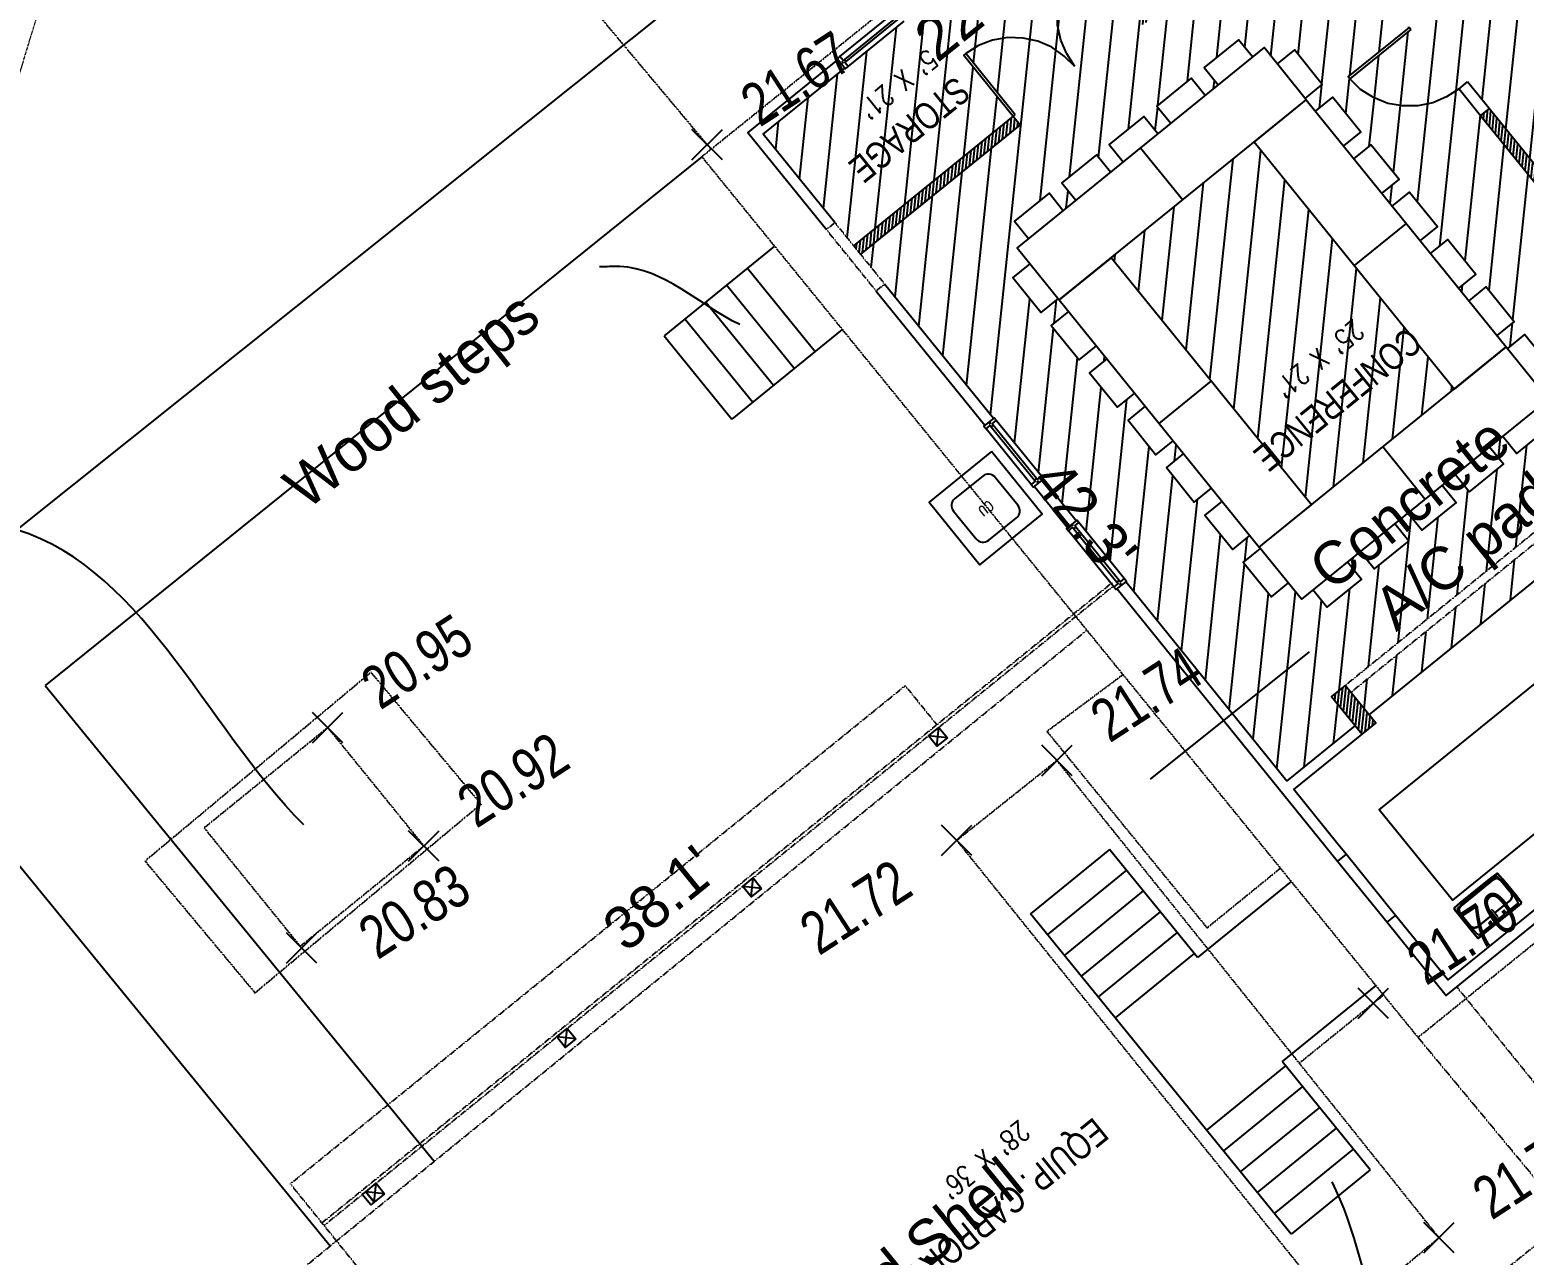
# Model space of a CAD drawing. Header units: inches. Extents: x -625442 to 34963, y -27993 to 66986.
# Drawn here: x -456837 to -456169, y 28061 to 28609 of the extents above; entities that cross this region are included whole.
import ezdxf
from ezdxf.enums import TextEntityAlignment as Align

# ---------------------------------------------------------------- set-up
doc = ezdxf.new("R2010")
doc.units = ezdxf.units.IN
doc.header["$LTSCALE"] = 0.5
doc.header["$MEASUREMENT"] = 0
for name, pattern in [('CENTERX2', [4, 2.5, -0.5, 0.5, -0.5]), ('DASHED2', [0.375, 0.25, -0.125]), ('HIDDEN2', [0.1875, 0.125, -0.0625])]:
    doc.linetypes.add(name, pattern=pattern)
for name, color, linetype in [('0-TEXT', 30, 'Continuous'), ('BUILDING', 253, 'DASHED2'), ('BUILDING OH', 80, 'HIDDEN2'), ('EDGE OF CONCRETE', 253, 'DASHED2'), ('EDGE OF PAVEMENT', 253, 'DASHED2'), ('P-ABOVE', 201, 'HIDDEN2'), ('P-BELOW-LIGHT', 143, 'Continuous'), ('P-BELOW-MED', 145, 'Continuous'), ('P-CASEWORK', 140, 'Continuous'), ('P-DOOR', 51, 'Continuous'), ('P-FIXTURE', 63, 'Continuous'), ('P-FURNITURE', 201, 'Continuous'), ('P-WALL', 90, 'Continuous'), ('P-WINDOW', 213, 'Continuous'), ('SPOT ELEVATION TEXT', 252, 'Continuous'), ('TEXT', 7, 'Continuous'), ('WOOD DECK', 37, 'Continuous')]:
    doc.layers.add(name, color=color, linetype=linetype)
doc.layers.add('HA-Grid Line', color=104, linetype='CENTERX2', lineweight=15)
doc.styles.add('1-4T', font='Zap601Rm.ttf', dxfattribs={"width": 0.8, "height": 12})
doc.styles.add('BLDG', font='IC-Romans.shx', dxfattribs={"width": 0.8})
doc.styles.add('sapa notes', font='romans.shx', dxfattribs={"width": 0.8})
doc.styles.add('TXT', font='IC-Romans.shx')
doc.dimstyles.new('20 SCALE', dxfattribs={"dimtxt": 1.6, "dimasz": 2, "dimexe": 0.18, "dimexo": 0.0625, "dimgap": 0.04, "dimtad": 0, "dimdec": 1, "dimzin": 0, "dimdsep": 46, "dimtxsty": 'BLDG', "dimcen": 0.09, "dimaunit": 1, "dimadec": 4, "dimazin": 0, "dimtfac": 1, "dimtdec": 1, "dimtofl": 0, "dimtmove": 2, "dimatfit": 3, "dimfxl": 1, "dimtolj": 1, "dimtzin": 0, "dimarcsym": 0})
pattern_1 = [(264.0009, (-466592.069, 45765.678), (11.9342824, -1.2541545), [])]
pattern_2 = [(264.000898, (-466592.0685, 45765.6776), (1.4917853, -0.15676932), [])]

# ---------------------------------------------------------------- blocks, each defined once
blk = doc.blocks.new('SPT10')
at = {"color": 0, "linetype": 'Continuous'}
for p, q in [((-0.354, -0.354), (0.354, 0.354)), ((0.354, -0.354), (-0.354, 0.354))]:
    blk.add_line(p, q, dxfattribs=at)

msp = doc.modelspace()

# ---------------------------------------------------------------- hatches: boundary and pattern name
at = {"layer": 'P-FURNITURE'}
h = msp.add_hatch(dxfattribs=at)
h.set_pattern_fill('ANSI31', color=256, scale=96, angle=-140.99910206)
h.set_pattern_definition(pattern_1)
h.paths.add_polyline_path([(-456274.75007, 28272.91488), (-456244.19007, 28297.66267), (-456254.77868, 28310.73809), (-456248.69709, 28315.66303), (-456124.02445, 28416.62417), (-456117.94286, 28421.54911), (-456108.73618, 28429.00477, -1), (-456102.51909, 28434.03943), (-456087.38286, 28446.2969), (-456154.85445, 28529.61472), (-456188.09776, 28570.66546), (-456197.70138, 28582.52457), (-456203.36323, 28578.94653), (-456209.48865, 28576.25182), (-456216.17186, 28574.86763), (-456222.98565, 28574.88818), (-456229.68377, 28576.00938), (-456236.08527, 28578.62951), (-456241.82078, 28582.29247), (-456246.61513, 28586.96933), (-456247.35387, 28587.88157), (-456219.98671, 28610.04377), (-456251.87565, 28649.42208), (-456267.63799, 28668.88633), (-456339.0967, 28611.01835), (-456342.17479, 28614.81935), (-456343.08702, 28614.08061), (-456365.24923, 28641.44777), (-456369.92609, 28636.65342), (-456373.58904, 28630.91791), (-456376.20918, 28624.51641), (-456377.33038, 28617.81829), (-456377.35092, 28611.0045), (-456375.96674, 28604.32129), (-456373.27203, 28598.19587), (-456369.69399, 28592.53402), (-456374.48834, 28597.21088), (-456379.91977, 28601.12008), (-456386.16923, 28603.86334), (-456392.83844, 28605.25971), (-456399.62331, 28605.55541), (-456406.42964, 28604.32327), (-456412.80131, 28601.93263), (-456418.46316, 28598.3546), (-456396.30096, 28570.98743), (-456397.2132, 28570.24869), (-456394.13511, 28566.4477), (-456465.59382, 28508.57972), (-456454.75641, 28495.19707), (-456406.12269, 28435.14135), (-456405.81861, 28435.38759), (-456404.83362, 28434.17128), (-456384.64139, 28409.23675), (-456383.65641, 28408.02043), (-456383.96049, 28407.77418), (-456369.06256, 28389.37737), (-456368.75848, 28389.62361), (-456367.89662, 28388.55933), (-456347.58126, 28363.47277), (-456346.59628, 28362.25645), (-456346.90036, 28362.0102)])
h.paths.add_polyline_path([(-456155.90514, 28457.29608), (-456163.61624, 28451.05155), (-456157.74569, 28443.80226), (-456162.88642, 28439.63924), (-456156.64189, 28431.92814), (-456172.06409, 28419.43909), (-456178.30862, 28427.15019), (-456184.09194, 28422.4668), (-456177.84742, 28414.7557), (-456193.26961, 28402.26665), (-456199.51414, 28409.97775), (-456205.29746, 28405.29435), (-456199.05294, 28397.58326), (-456214.47514, 28385.09421), (-456220.71966, 28392.8053), (-456226.50298, 28388.12191), (-456220.25846, 28380.41081), (-456235.68066, 28367.92176), (-456241.92518, 28375.63286), (-456247.70851, 28370.94947), (-456241.46398, 28363.23837), (-456256.88618, 28350.74932), (-456263.1307, 28358.46042), (-456268.27144, 28354.2974), (-456274.14199, 28361.5467), (-456281.85309, 28355.30217), (-456294.34214, 28370.72437), (-456286.63104, 28376.96889), (-456287.15141, 28377.61148), (-456291.31443, 28382.75222), (-456299.02553, 28376.50769), (-456311.51458, 28391.92989), (-456303.80348, 28398.17441), (-456308.48687, 28403.95774), (-456316.19797, 28397.71321), (-456328.68702, 28413.13541), (-456320.97592, 28419.37994), (-456325.65932, 28425.16326), (-456333.37042, 28418.91874), (-456345.85946, 28434.34093), (-456338.14837, 28440.58546), (-456342.83176, 28446.36878), (-456350.54286, 28440.12426), (-456363.03191, 28455.54646), (-456355.32081, 28461.79098), (-456360.0042, 28467.5743), (-456367.7153, 28461.32978), (-456380.20435, 28476.75198), (-456372.49325, 28482.9965), (-456376.65627, 28488.13723), (-456377.17665, 28488.77983), (-456384.88775, 28482.5353), (-456397.37679, 28497.9575), (-456389.6657, 28504.20202), (-456395.53625, 28511.45132), (-456390.39551, 28515.61433), (-456396.64004, 28523.32543), (-456381.21784, 28535.81448), (-456374.97332, 28528.10338), (-456369.18999, 28532.78678), (-456375.43452, 28540.49788), (-456360.01232, 28552.98693), (-456353.76779, 28545.27583), (-456347.98447, 28549.95922), (-456354.22899, 28557.67032), (-456338.8068, 28570.15937), (-456332.56227, 28562.44827), (-456326.77895, 28567.13166), (-456333.02347, 28574.84276), (-456317.60128, 28587.33181), (-456311.35675, 28579.62071), (-456305.57343, 28584.30411), (-456311.81795, 28592.01521), (-456296.39575, 28604.50426), (-456290.15123, 28596.79316), (-456285.0105, 28600.95617), (-456279.13995, 28593.70688), (-456271.42885, 28599.9514), (-456258.9398, 28584.52921), (-456266.6509, 28578.28468), (-456266.13052, 28577.64209), (-456261.9675, 28572.50136), (-456254.2564, 28578.74588), (-456241.76735, 28563.32368), (-456249.47845, 28557.07916), (-456244.79506, 28551.29584), (-456237.08396, 28557.54036), (-456224.59491, 28542.11816), (-456232.30601, 28535.87364), (-456227.62262, 28530.09031), (-456219.91152, 28536.33484), (-456207.42247, 28520.91264), (-456215.13357, 28514.66812), (-456210.45017, 28508.88479), (-456202.73907, 28515.12932), (-456190.25002, 28499.70712), (-456197.96112, 28493.46259), (-456193.27773, 28487.67927), (-456185.56663, 28493.9238), (-456173.07758, 28478.5016), (-456180.78868, 28472.25707), (-456176.62566, 28467.11634), (-456176.10529, 28466.47375), (-456168.39419, 28472.71827)], flags=16)
h.paths.add_polyline_path([(-456342.17479, 28614.81935), (-456270.71608, 28672.68732), (-456311.09799, 28722.55323), (-456381.18834, 28665.79336), (-456380.94209, 28665.48928), (-456382.15841, 28664.5043), (-456407.09293, 28644.31207), (-456408.30925, 28643.32708), (-456408.5555, 28643.63116), (-456445.04505, 28614.08155), (-456444.79881, 28613.77747), (-456446.01512, 28612.79249), (-456471.10169, 28592.47714), (-456472.31801, 28591.49215), (-456472.56426, 28591.79623), (-456509.05381, 28562.24662), (-456477.04174, 28522.71627), (-456468.6719, 28512.38072), (-456397.2132, 28570.24869), (-456419.3754, 28597.61586), (-456418.46316, 28598.3546), (-456412.80131, 28601.93263), (-456406.42964, 28604.32327), (-456399.62331, 28605.55541), (-456392.83844, 28605.25971), (-456386.16923, 28603.86334), (-456379.91977, 28601.12008), (-456374.48834, 28597.21088), (-456369.69399, 28592.53402), (-456373.27203, 28598.19587), (-456375.96674, 28604.32129), (-456377.35092, 28611.0045), (-456377.33038, 28617.81829), (-456376.20918, 28624.51641), (-456373.58904, 28630.91791), (-456369.92609, 28636.65342), (-456365.24923, 28641.44777), (-456364.33699, 28642.18651)])
h.paths.add_polyline_path([(-456238.10848, 28302.5876), (-456113.43584, 28403.54875), (-456121.50712, 28413.51563), (-456246.17976, 28312.55448)], flags=17)
h.paths.add_polyline_path([(-456435.91233, 28603.87926), (-456476.00573, 28571.41122), (-456465.90157, 28558.93403), (-456425.80817, 28591.40206)], flags=24)
h.paths.add_polyline_path([(-456422.65175, 28593.10944), (-456473.40438, 28552.00945), (-456461.85742, 28537.7506), (-456411.10479, 28578.85058)], flags=24)
h = msp.add_hatch(dxfattribs=at)
h.set_pattern_fill('ANSI31', color=256, scale=96, angle=-140.99910206)
h.set_pattern_definition(pattern_1)
h.paths.add_polyline_path([(-456151.05346, 28532.6928), (-456114.3627, 28487.38494), (-456007.7828, 28573.69441), (-455949.43614, 28620.94411), (-456012.69188, 28699.05594), (-456081.68132, 28643.1876), (-456084.82798, 28647.07328), (-456122.34169, 28693.39737), (-456123.55801, 28692.41238), (-456176.01174, 28649.93482), (-456177.22806, 28648.94984), (-456177.47431, 28649.25392), (-456218.52505, 28616.01061), (-456215.44697, 28612.20962), (-456219.24797, 28609.13153), (-456246.61513, 28586.96933), (-456241.82078, 28582.29247), (-456236.08527, 28578.62951), (-456229.68377, 28576.00938), (-456222.98565, 28574.88818), (-456216.17186, 28574.86763), (-456209.48865, 28576.25182), (-456203.36323, 28578.94653), (-456197.70138, 28582.52457), (-456193.90038, 28585.60265), (-456184.29676, 28573.74355)])
h.paths.add_polyline_path([(-456054.31577, 28650.39184), (-456098.93423, 28614.25937), (-456088.83007, 28601.78217), (-456044.21161, 28637.91465)], flags=24)
h.paths.add_polyline_path([(-456046.9002, 28635.00943), (-456084.26742, 28604.74909), (-456072.73634, 28590.50985), (-456035.36913, 28620.77019)], flags=24)
h = msp.add_hatch(dxfattribs=at)
h.set_pattern_fill('ANSI31', color=256, scale=12, angle=-140.99910206)
h.set_pattern_definition(pattern_2)
h.paths.add_polyline_path([(-456154.85445, 28529.61472), (-456151.05346, 28532.6928), (-456184.29676, 28573.74355), (-456188.09776, 28570.66546)])
h.paths.add_polyline_path([(-456339.0967, 28611.01835), (-456267.63799, 28668.88633), (-456270.71608, 28672.68732), (-456342.17479, 28614.81935)])
h.paths.add_polyline_path([(-456465.59382, 28508.57972), (-456394.13511, 28566.4477), (-456397.2132, 28570.24869), (-456468.6719, 28512.38072)])
h = msp.add_hatch(dxfattribs=at)
h.set_pattern_fill('ANSI31', color=256, scale=96, angle=-140.99910206)
h.set_pattern_definition(pattern_1)
h.paths.add_polyline_path([(-456263.83733, 28396.49146), (-456199.93975, 28448.23636), (-456289.4446, 28558.76211), (-456353.34219, 28507.01721)])
h = msp.add_hatch(dxfattribs=at)
h.set_pattern_fill('ANSI31', color=256, scale=12, angle=-140.99910206)
h.set_pattern_definition(pattern_2)
h.paths.add_polyline_path([(-456110.35776, 28399.74776), (-456104.27616, 28404.67269), (-456117.94286, 28421.54911), (-456124.02445, 28416.62417)])
h.paths.add_polyline_path([(-456241.11199, 28293.86167), (-456235.0304, 28298.78661), (-456248.69709, 28315.66303), (-456254.77868, 28310.73809)])

# ---------------------------------------------------------------- linework, layer by layer
at = {"layer": 'BUILDING'}
for points in [[(-456536.59098, 28552.1861), (-456325.1325, 28722.33541)], [(-456536.59098, 28552.1861), (-456216.09883, 28158.24816)], [(-455825.28922, 28318.3568), (-455901.67071, 28412.67706), (-456216.09883, 28158.24816)], [(-456684.58773, 28321.53737), (-456785.68362, 28237.14831)], [(-456684.58773, 28321.53737), (-456635.37254, 28262.57887)], [(-456635.37254, 28262.57887), (-456736.46843, 28178.18981)], [(-456785.68362, 28237.14831), (-456736.46843, 28178.18981)]]:
    msp.add_lwpolyline(points, dxfattribs=at)
at = {"layer": 'BUILDING OH'}
msp.add_lwpolyline([(-456216.09883, 28158.24816), (-456143.63736, 28070.99528), (-456496.61077, 27782.15404), (-456718.93436, 28051.88398), (-456364.29431, 28340.40495)], dxfattribs=at)
at = {"layer": 'EDGE OF CONCRETE'}
for points in [[(-456348.10366, 28320.50397), (-456382.1201, 28295.1362), (-456310.49125, 28207.28072), (-456277.69616, 28233.96149)], [(-456703.95061, 28296.86213), (-456759.2353, 28251.97765)], [(-456703.95061, 28296.86213), (-456660.9533, 28243.9019)], [(-456377.63872, 28282.12889), (-456422.49883, 28246.37847), (-456250.25588, 28032.62437), (-456206.70034, 28068.70159), (-456377.63872, 28282.12889)], [(-456759.2353, 28251.97765), (-456716.23799, 28199.01742)], [(-456716.23799, 28199.01742), (-456660.9533, 28243.9019)], [(-456231.53547, 28177.22235), (-456269.21324, 28146.75287)]]:
    msp.add_lwpolyline(points, dxfattribs=at)
at = {"layer": 'EDGE OF PAVEMENT'}
msp.add_lwpolyline([(-463316.04759, 26227.6778), (-462999.57587, 26772.30209), (-462711.88929, 27310.64956), (-462428.58954, 27885.51599), (-462162.74071, 28435.54641), (-461892.31426, 29018.27621), (-461640.48566, 29552.46572), (-461347.17646, 30154.8772), (-461286.64485, 30288.69018, -0.092125393), (-461211.14042, 30374.888), (-461142.48043, 30424.88677), (-461031.04359, 30494.25608, -0.149683944), (-460743.69283, 30570.58593), (-460450.49015, 30574.35917, -0.073858943), (-460051.21507, 30465.18934), (-459430.7017, 30242.82683), (-458748.36685, 29992.61674), (-458121.80602, 29772.34192), (-457764.08735, 29641.93724, -0.083848998), (-457351.41667, 29371.85008), (-457077.02508, 29113.85756), (-456688.73185, 28741.85482), (-456532.46994, 28555.50208)], format="xyb", dxfattribs=at)
at = {"layer": 'HA-Grid Line'}
msp.add_line((-455559.90267, 32812.93426), (-457348.6919, 26919.84497), dxfattribs=at)
at = {"layer": 'P-ABOVE'}
for p, q in [((-456124.02445, 28416.62417), (-456248.69709, 28315.66303)), ((-456121.50712, 28413.51563), (-456246.17976, 28312.55448)), ((-456352.91231, 28361.66233), (-456706.50923, 28075.31602)), ((-456352.42443, 28360.12726), (-456705.56524, 28074.15031)), ((-456128.29776, 28093.82926), (-456486.5575, 27803.70695))]:
    msp.add_line(p, q, dxfattribs=at)
msp.add_lwpolyline([(-456480.84273, 28519.63819), (-456477.04174, 28522.71627), (-456454.75641, 28495.19707), (-456458.55741, 28492.11899)], close=True, dxfattribs=at)
msp.add_lwpolyline([(-456198.78301, 28180.86851), (-456113.19378, 28075.178), (-456471.45352, 27785.05568), (-456720.66922, 28092.80158), (-456445.56304, 28315.58531), (-456431.40306, 28298.09975)], dxfattribs=at)
at = {"layer": 'P-BELOW-LIGHT'}
for p, q in [((-456536.59098, 28552.1861), (-456830.44625, 28315.7365)), ((-456916.84198, 28326.57257), (-456702.80194, 28065.00867)), ((-456830.44625, 28315.7365), (-456656.25907, 28102.8741))]:
    msp.add_line(p, q, dxfattribs=at)
for points in [[(-455553.66433, 29776.20558), (-455733.28174, 29680.23898), (-455896.93663, 29141.08499), (-456917.01543, 28326.43405), (-457626.1982, 29186.83679)], [(-456474.79539, 28597.03833), (-456449.70883, 28617.35368)], [(-456471.10169, 28592.47714), (-456472.57917, 28594.30161), (-456471.97101, 28594.79411), (-456472.70975, 28595.70635), (-456473.31791, 28595.21385), (-456474.79539, 28597.03833), (-456476.01171, 28596.05334), (-456472.31801, 28591.49215), (-456471.10169, 28592.47714), (-456446.01512, 28612.79249)], [(-456473.18733, 28593.80912), (-456473.92607, 28594.72136)], [(-456389.20259, 28405.54305), (-456409.39482, 28430.47757)], [(-456408.06283, 28432.56321), (-456407.15059, 28433.30195)], [(-456384.64139, 28409.23675), (-456386.46587, 28407.75927), (-456386.83524, 28408.21539), (-456387.74748, 28407.47665), (-456387.37811, 28407.02053), (-456389.20259, 28405.54305), (-456388.2176, 28404.32673), (-456383.65641, 28408.02043), (-456384.64139, 28409.23675), (-456404.83362, 28434.17128)], [(-456385.97338, 28407.15111), (-456386.88562, 28406.41237)], [(-456347.58126, 28363.47277), (-456349.40574, 28361.99529), (-456349.89824, 28362.60345), (-456350.81047, 28361.86471), (-456350.31798, 28361.25655), (-456352.14246, 28359.77907), (-456351.15747, 28358.56275), (-456346.59628, 28362.25645), (-456347.58126, 28363.47277), (-456367.89662, 28388.55933)], [(-456352.14246, 28359.77907), (-456372.45781, 28384.86563)], [(-456371.12583, 28386.95127), (-456370.21359, 28387.69001)], [(-456348.91325, 28361.38713), (-456349.82549, 28360.64839)]]:
    msp.add_lwpolyline(points, dxfattribs=at)
for points in [[(-456406.6581, 28432.6938), (-456404.83362, 28434.17128), (-456405.81861, 28435.38759), (-456410.3798, 28431.69389), (-456409.39482, 28430.47757), (-456407.57034, 28431.95506), (-456407.07785, 28431.3469), (-456406.16561, 28432.08564)], [(-456369.72109, 28387.08185), (-456367.89662, 28388.55933), (-456368.75848, 28389.62361), (-456373.31967, 28385.92991), (-456372.45781, 28384.86563), (-456370.63333, 28386.34311), (-456370.14084, 28385.73495), (-456369.2286, 28386.47369)]]:
    msp.add_lwpolyline(points, close=True, dxfattribs=at)
msp.add_lwpolyline([(-456410.88362, 28409.34418), (-456423.3178, 28399.27486, 0.414213562), (-456423.90901, 28393.64899), (-456413.83969, 28381.21481, 0.414213562), (-456408.21382, 28380.62359), (-456395.77964, 28390.69292, 0.414213562), (-456395.18843, 28396.31879), (-456405.25775, 28408.75297, 0.414213562)], format="xyb", close=True, dxfattribs=at)
at = {"layer": 'P-BELOW-MED'}
for p, q in [((-456431.34588, 28288.49523), (-456430.45906, 28296.93404)), ((-456426.68306, 28292.27122), (-456435.12187, 28293.15805)), ((-456514.49944, 28221.15664), (-456513.61262, 28229.59546)), ((-456509.83662, 28224.93264), (-456518.27544, 28225.81946)), ((-456597.653, 28153.81806), (-456596.76618, 28162.25687)), ((-456592.99019, 28157.59405), (-456601.429, 28158.48088)), ((-456678.47516, 28088.36747), (-456686.91397, 28089.25429)), ((-456683.13797, 28084.59148), (-456682.25115, 28093.03029))]:
    msp.add_line(p, q, dxfattribs=at)
msp.add_lwpolyline([(-456406.88826, 28420.30032), (-456434.86516, 28397.64435), (-456412.20918, 28369.66745), (-456384.23228, 28392.32343)], close=True, dxfattribs=at)
at = {"layer": 'P-CASEWORK'}
msp.add_line((-456113.43584, 28403.54875), (-456238.10848, 28302.5876), dxfattribs=at)
msp.add_lwpolyline([(-456004.76709, 28344.27819), (-456021.38874, 28364.80357), (-456200.6933, 28219.60095), (-456233.44283, 28260.04196), (-456090.77987, 28375.57185)], dxfattribs=at)
at = {"layer": 'P-DOOR'}
for points in [[(-456369.69399, 28592.53402), (-456373.27203, 28598.19587), (-456375.96674, 28604.32129), (-456377.35092, 28611.0045), (-456377.33038, 28617.81829), (-456376.20918, 28624.51641), (-456373.58904, 28630.91791), (-456369.92609, 28636.65342), (-456365.24923, 28641.44777)], [(-456369.69399, 28592.53402), (-456374.48834, 28597.21088), (-456379.91977, 28601.12008), (-456386.16923, 28603.86334), (-456392.83844, 28605.25971), (-456399.62331, 28605.55541), (-456406.42964, 28604.32327), (-456412.80131, 28601.93263), (-456418.46316, 28598.3546)], [(-456197.70138, 28582.52457), (-456203.36323, 28578.94653), (-456209.48865, 28576.25182), (-456216.17186, 28574.86763), (-456222.98565, 28574.88818), (-456229.68377, 28576.00938), (-456236.08527, 28578.62951), (-456241.82078, 28582.29247), (-456246.61513, 28586.96933)]]:
    msp.add_lwpolyline(points, dxfattribs=at)
for points in [[(-456219.24797, 28609.13153), (-456246.61513, 28586.96933), (-456247.35387, 28587.88157), (-456219.98671, 28610.04377)], [(-456396.30096, 28570.98743), (-456418.46316, 28598.3546), (-456419.3754, 28597.61586), (-456397.2132, 28570.24869)]]:
    msp.add_lwpolyline(points, close=True, dxfattribs=at)
at = {"layer": 'P-FIXTURE'}
for points in [[(-456183.59284, 28229.67287), (-456197.27642, 28218.59177), (-456197.1533, 28218.43973), (-456199.76689, 28216.07147), (-456199.79581, 28215.79631), (-456197.57959, 28213.05959)], [(-456178.08958, 28229.09455), (-456180.33471, 28231.5561), (-456180.60988, 28231.58501), (-456180.88504, 28231.61393), (-456183.59284, 28229.67287), (-456183.46972, 28229.52083), (-456197.1533, 28218.43973)], [(-456182.27486, 28228.97797), (-456197.02272, 28217.035), (-456182.27486, 28228.97797)], [(-456171.93341, 28221.49255), (-456178.08958, 28229.09455), (-456178.11849, 28228.81938), (-456180.48675, 28231.43298), (-456180.76192, 28231.46189), (-456183.46972, 28229.52083)], [(-456181.54357, 28229.31842), (-456181.97078, 28229.22421), (-456182.27486, 28228.97797), (-456180.68917, 28229.50683), (-456179.24806, 28228.65988), (-456179.49431, 28228.96396), (-456179.89259, 28229.14492)], [(-456179.24806, 28228.65988), (-456180.68917, 28229.50683), (-456182.27486, 28228.97797)], [(-456180.01572, 28229.29696), (-456180.68917, 28229.50683), (-456181.39153, 28229.44154)], [(-456174.32313, 28222.57829), (-456179.24806, 28228.65988), (-456174.32313, 28222.57829)], [(-456172.51174, 28215.98929), (-456169.92706, 28218.08239), (-456169.89814, 28218.35755), (-456169.86923, 28218.63272), (-456171.93341, 28221.49255), (-456172.08545, 28221.36943), (-456178.11849, 28228.81938)], [(-456186.19532, 28204.90819), (-456172.51174, 28215.98929), (-456172.63486, 28216.14133), (-456170.05018, 28218.23443), (-456170.02127, 28218.50959), (-456172.08545, 28221.36943)], [(-456174.1058, 28221.99905), (-456174.07688, 28222.27421), (-456174.32313, 28222.57829), (-456173.91738, 28221.14464), (-456174.76433, 28219.70354), (-456174.46025, 28219.94978), (-456174.15617, 28220.19603)], [(-456174.76433, 28219.70354), (-456173.91738, 28221.14464), (-456174.32313, 28222.57829)], [(-456174.12726, 28220.47119), (-456173.91738, 28221.14464), (-456173.98267, 28221.84701)], [(-456197.27642, 28218.59177), (-456199.89001, 28216.22351), (-456199.91893, 28215.94835), (-456199.94785, 28215.67319), (-456197.85475, 28213.08851), (-456197.57959, 28213.05959), (-456191.54654, 28205.60964)], [(-456197.68125, 28214.73949), (-456197.58704, 28214.31229), (-456197.3408, 28214.00821), (-456197.86967, 28215.59389), (-456197.02272, 28217.035), (-456197.3268, 28216.78875), (-456197.50775, 28216.39047)], [(-456197.02272, 28217.035), (-456197.86967, 28215.59389), (-456197.3408, 28214.00821)], [(-456197.65979, 28216.26734), (-456197.86967, 28215.59389), (-456197.80437, 28214.89153)], [(-456191.69858, 28205.48652), (-456189.48236, 28202.7498), (-456189.2072, 28202.72089), (-456188.93204, 28202.69197), (-456186.19532, 28204.90819), (-456186.31844, 28205.06023), (-456172.63486, 28216.14133)], [(-456183.59755, 28215.06777), (-456183.62647, 28214.7926)], [(-456183.50335, 28214.64057), (-456183.38022, 28214.48853), (-456183.2571, 28214.33649), (-456183.13398, 28214.18445), (-456183.01085, 28214.03241), (-456182.88773, 28213.88037), (-456182.76461, 28213.72833), (-456182.64148, 28213.57629), (-456182.51836, 28213.42425), (-456182.39524, 28213.27221), (-456182.27211, 28213.12017), (-456182.14899, 28212.96813), (-456182.02587, 28212.81609), (-456181.90274, 28212.66405), (-456181.77962, 28212.51201), (-456181.6565, 28212.35997), (-456181.53337, 28212.20793), (-456181.41025, 28212.05589), (-456181.28713, 28211.90385), (-456181.164, 28211.75181), (-456181.04088, 28211.59977)], [(-456183.29348, 28215.31401), (-456183.44552, 28215.19089)], [(-456183.29348, 28215.31401), (-456183.29348, 28215.31401)], [(-456182.86627, 28215.40822), (-456183.14144, 28215.43714)], [(-456180.28068, 28212.21539), (-456180.40381, 28212.36743), (-456180.52693, 28212.51947), (-456180.65005, 28212.67151), (-456180.77318, 28212.82354), (-456180.8963, 28212.97558), (-456181.01942, 28213.12762), (-456181.14255, 28213.27966), (-456181.26567, 28213.4317), (-456181.38879, 28213.58374), (-456181.51192, 28213.73578), (-456181.63504, 28213.88782), (-456181.75816, 28214.03986), (-456181.88129, 28214.1919), (-456182.00441, 28214.34394), (-456182.12753, 28214.49598), (-456182.25066, 28214.64802), (-456182.37378, 28214.80006), (-456182.4969, 28214.9521), (-456182.62003, 28215.10414), (-456182.74315, 28215.25618)], [(-456181.75816, 28214.03986), (-456174.76433, 28219.70354), (-456181.75816, 28214.03986)], [(-456197.85475, 28213.08851), (-456191.69858, 28205.48652), (-456191.54654, 28205.60964), (-456189.33032, 28202.87293), (-456189.05516, 28202.84401), (-456186.31844, 28205.06023)], [(-456197.3408, 28214.00821), (-456192.41586, 28207.92661), (-456197.3408, 28214.00821)], [(-456190.12035, 28207.26808), (-456189.81627, 28207.51433), (-456189.51219, 28207.76057), (-456191.09788, 28207.23171), (-456192.41586, 28207.92661), (-456192.16962, 28207.62253), (-456191.89445, 28207.59362)], [(-456192.41586, 28207.92661), (-456191.09788, 28207.23171), (-456189.51219, 28207.76057)], [(-456189.51219, 28207.76057), (-456182.51836, 28213.42425), (-456189.51219, 28207.76057)], [(-456180.91776, 28211.44773), (-456180.64259, 28211.41881)], [(-456180.36743, 28211.3899), (-456180.21539, 28211.51302)], [(-456180.21539, 28211.51302), (-456180.21539, 28211.51302)], [(-456180.18648, 28211.78818), (-456180.15756, 28212.06335)], [(-456191.77133, 28207.44158), (-456191.09788, 28207.23171), (-456190.39551, 28207.297)]]:
    msp.add_lwpolyline(points, dxfattribs=at)
for points in [[(-456198.32578, 28215.22452), (-456197.09455, 28213.70413), (-456190.93838, 28206.10214), (-456189.70715, 28204.58174), (-456189.06262, 28204.0967), (-456188.33133, 28204.43716), (-456184.22626, 28207.76149), (-456186.81094, 28205.66839), (-456188.33133, 28204.43716), (-456184.22626, 28207.76149), (-456175.86407, 28214.53327), (-456171.60696, 28217.98072), (-456173.12735, 28216.74949), (-456175.86407, 28214.53327), (-456171.60696, 28217.98072), (-456171.27396, 28218.50213), (-456171.61441, 28219.23342), (-456172.69361, 28220.87694), (-456178.84977, 28228.47893), (-456180.23305, 28229.8762), (-456180.75446, 28230.2092), (-456181.3337, 28229.99187), (-456182.97722, 28228.91268), (-456196.6608, 28217.83157), (-456198.05808, 28216.4483), (-456198.54311, 28215.80377)], [(-456177.23989, 28214.67785), (-456177.2688, 28214.40269), (-456177.29772, 28214.12753), (-456177.72492, 28214.03332), (-456178.00008, 28214.06224), (-456178.12321, 28214.21428), (-456178.24633, 28214.36632), (-456178.21742, 28214.64148), (-456178.24633, 28214.36632), (-456178.12321, 28214.21428), (-456178.00008, 28214.06224), (-456177.72492, 28214.03332), (-456177.29772, 28214.12753), (-456177.2688, 28214.40269), (-456177.23989, 28214.67785), (-456177.2688, 28214.40269)], [(-456178.12321, 28214.21428), (-456178.24633, 28214.36632), (-456178.21742, 28214.64148), (-456178.24633, 28214.36632)], [(-456177.36301, 28214.82989), (-456177.91334, 28214.88773), (-456178.12321, 28214.21428), (-456177.29772, 28214.12753)], [(-456177.91334, 28214.88773), (-456177.7613, 28215.01085), (-456177.36301, 28214.82989), (-456177.7613, 28215.01085)], [(-456177.91334, 28214.88773), (-456177.7613, 28215.01085), (-456177.36301, 28214.82989), (-456177.7613, 28215.01085)], [(-456184.2048, 28209.28934), (-456183.80651, 28209.10839), (-456183.35039, 28209.47776), (-456183.32148, 28209.75292), (-456183.4446, 28209.90496), (-456183.56772, 28210.057), (-456183.84289, 28210.08591), (-456183.99493, 28209.96279), (-456184.29901, 28209.71654), (-456184.32792, 28209.44138)], [(-456184.2048, 28209.28934), (-456183.80651, 28209.10839), (-456183.35039, 28209.47776), (-456183.32148, 28209.75292), (-456183.4446, 28209.90496), (-456183.56772, 28210.057), (-456183.84289, 28210.08591), (-456183.99493, 28209.96279), (-456184.29901, 28209.71654), (-456184.32792, 28209.44138)], [(-456184.2048, 28209.28934), (-456184.32792, 28209.44138)], [(-456184.29901, 28209.71654), (-456184.14697, 28209.83967)], [(-456184.2048, 28209.28934), (-456183.37931, 28209.20259), (-456183.4446, 28209.90496), (-456183.99493, 28209.96279)], [(-456183.80651, 28209.10839), (-456184.08168, 28209.1373)], [(-456183.99493, 28209.96279), (-456183.84289, 28210.08591)], [(-456183.37931, 28209.20259), (-456183.53135, 28209.07947)], [(-456183.32148, 28209.75292), (-456183.35039, 28209.47776)], [(-456177.72492, 28214.03332), (-456178.00008, 28214.06224)], [(-456177.29772, 28214.12753), (-456177.44976, 28214.0044)]]:
    msp.add_lwpolyline(points, close=True, dxfattribs=at)
at = {"layer": 'P-FURNITURE'}
for p, q in [((-456376.65627, 28488.13723), (-456266.13052, 28577.64209)), ((-456340.27337, 28556.20375), (-456321.39339, 28532.88966)), ((-456199.93975, 28448.23636), (-456289.4446, 28558.76211)), ((-456221.37809, 28522.37922), (-456244.69217, 28503.49924)), ((-456263.83733, 28396.49146), (-456353.34219, 28507.01721)), ((-456287.15141, 28377.61148), (-456176.62566, 28467.11634)), ((-456331.90384, 28432.87436), (-456308.58976, 28451.75434)), ((-456213.00856, 28399.04983), (-456231.88854, 28422.36391))]:
    msp.add_line(p, q, dxfattribs=at)
at = {"layer": 'P-FURNITURE', "flags": 128}
for points in [[(-456290.15123, 28596.79316), (-456296.39575, 28604.50426), (-456311.81795, 28592.01521), (-456305.57343, 28584.30411)], [(-456266.13052, 28577.64209), (-456285.0105, 28600.95617), (-456395.53625, 28511.45132), (-456376.65627, 28488.13723)], [(-456266.6509, 28578.28468), (-456258.9398, 28584.52921), (-456271.42885, 28599.9514), (-456279.13995, 28593.70688)], [(-456311.35675, 28579.62071), (-456317.60128, 28587.33181), (-456333.02347, 28574.84276), (-456326.77895, 28567.13166)], [(-456289.4446, 28558.76211), (-456266.13052, 28577.64209), (-456176.62566, 28467.11634), (-456199.93975, 28448.23636)], [(-456261.9675, 28572.50136), (-456254.2564, 28578.74588), (-456241.76735, 28563.32368), (-456249.47845, 28557.07916)], [(-456332.56227, 28562.44827), (-456338.8068, 28570.15937), (-456354.22899, 28557.67032), (-456347.98447, 28549.95922)], [(-456244.79506, 28551.29584), (-456237.08396, 28557.54036), (-456224.59491, 28542.11816), (-456232.30601, 28535.87364)], [(-456353.76779, 28545.27583), (-456360.01232, 28552.98693), (-456375.43452, 28540.49788), (-456369.18999, 28532.78678)], [(-456374.97332, 28528.10338), (-456381.21784, 28535.81448), (-456396.64004, 28523.32543), (-456390.39551, 28515.61433)], [(-456227.62262, 28530.09031), (-456219.91152, 28536.33484), (-456207.42247, 28520.91264), (-456215.13357, 28514.66812)], [(-456210.45017, 28508.88479), (-456202.73907, 28515.12932), (-456190.25002, 28499.70712), (-456197.96112, 28493.46259)], [(-456377.17665, 28488.77983), (-456384.88775, 28482.5353), (-456397.37679, 28497.9575), (-456389.6657, 28504.20202)], [(-456353.34219, 28507.01721), (-456376.65627, 28488.13723), (-456287.15141, 28377.61148), (-456263.83733, 28396.49146)], [(-456193.27773, 28487.67927), (-456185.56663, 28493.9238), (-456173.07758, 28478.5016), (-456180.78868, 28472.25707)], [(-456372.49325, 28482.9965), (-456380.20435, 28476.75198), (-456367.7153, 28461.32978), (-456360.0042, 28467.5743)], [(-456163.61624, 28451.05155), (-456155.90514, 28457.29608), (-456168.39419, 28472.71827), (-456176.10529, 28466.47375)], [(-456355.32081, 28461.79098), (-456363.03191, 28455.54646), (-456350.54286, 28440.12426), (-456342.83176, 28446.36878)], [(-456176.62566, 28467.11634), (-456157.74569, 28443.80226), (-456268.27144, 28354.2974), (-456287.15141, 28377.61148)], [(-456338.14837, 28440.58546), (-456345.85946, 28434.34093), (-456333.37042, 28418.91874), (-456325.65932, 28425.16326)], [(-456162.88642, 28439.63924), (-456156.64189, 28431.92814), (-456172.06409, 28419.43909), (-456178.30862, 28427.15019)], [(-456184.09194, 28422.4668), (-456177.84742, 28414.7557), (-456193.26961, 28402.26665), (-456199.51414, 28409.97775)], [(-456320.97592, 28419.37994), (-456328.68702, 28413.13541), (-456316.19797, 28397.71321), (-456308.48687, 28403.95774)], [(-456205.29746, 28405.29435), (-456199.05294, 28397.58326), (-456214.47514, 28385.09421), (-456220.71966, 28392.8053)], [(-456303.80348, 28398.17441), (-456311.51458, 28391.92989), (-456299.02553, 28376.50769), (-456291.31443, 28382.75222)], [(-456226.50298, 28388.12191), (-456220.25846, 28380.41081), (-456235.68066, 28367.92176), (-456241.92518, 28375.63286)], [(-456274.14199, 28361.5467), (-456281.85309, 28355.30217), (-456294.34214, 28370.72437), (-456286.63104, 28376.96889)], [(-456247.70851, 28370.94947), (-456241.46398, 28363.23837), (-456256.88618, 28350.74932), (-456263.1307, 28358.46042)]]:
    msp.add_lwpolyline(points, dxfattribs=at)
at = {"layer": 'P-WALL'}
for p, q in [((-456197.70138, 28582.52457), (-456193.90038, 28585.60265)), ((-456397.2132, 28570.24869), (-456394.13511, 28566.4477)), ((-456274.75007, 28272.91488), (-456346.90036, 28362.0102)), ((-456274.75007, 28272.91488), (-456244.19007, 28297.66267))]:
    msp.add_line(p, q, dxfattribs=at)
for points in [[(-456475.64234, 28595.59722), (-456515.93289, 28562.96954), (-456480.84273, 28519.63819)], [(-456477.04174, 28522.71627), (-456509.05381, 28562.24662), (-456472.56426, 28591.79623)], [(-456197.70138, 28582.52457), (-456188.09776, 28570.66546)], [(-456184.29676, 28573.74355), (-456193.90038, 28585.60265)], [(-456397.2132, 28570.24869), (-456468.6719, 28512.38072)], [(-456394.13511, 28566.4477), (-456465.59382, 28508.57972)], [(-456406.12269, 28435.14135), (-456454.75641, 28495.19707)], [(-456458.55741, 28492.11899), (-456409.92368, 28432.06326)], [(-456387.76148, 28404.6961), (-456372.86356, 28386.29928)], [(-456369.06256, 28389.37737), (-456383.96049, 28407.77418)], [(-456350.70135, 28358.93212), (-456252.07955, 28237.14823)], [(-456248.89417, 28240.98652), (-456251.97225, 28244.78751), (-456271.67199, 28269.11388), (-456235.0304, 28298.78661)], [(-456082.45943, 28281.36216), (-456202.72291, 28183.97159), (-456226.11635, 28212.85915)], [(-456229.91734, 28209.78107), (-456203.44582, 28177.09251), (-456079.38134, 28277.56117)], [(-456248.27855, 28240.22632), (-456248.89417, 28240.98652)]]:
    msp.add_lwpolyline(points, dxfattribs=at)
for points in [[(-456188.09776, 28570.66546), (-456154.85445, 28529.61472), (-456151.05346, 28532.6928), (-456184.29676, 28573.74355)], [(-456248.69709, 28315.66303), (-456254.77868, 28310.73809), (-456241.11199, 28293.86167), (-456235.0304, 28298.78661)], [(-456426.68306, 28292.27122), (-456431.34588, 28288.49523), (-456435.12187, 28293.15805), (-456430.45906, 28296.93404)], [(-456252.07955, 28237.14823), (-456229.91734, 28209.78107), (-456226.11635, 28212.85915), (-456248.27855, 28240.22632)], [(-456509.83662, 28224.93264), (-456514.49944, 28221.15664), (-456518.27544, 28225.81946), (-456513.61262, 28229.59546)], [(-456592.99019, 28157.59405), (-456597.653, 28153.81806), (-456601.429, 28158.48088), (-456596.76618, 28162.25687)], [(-456678.47516, 28088.36747), (-456683.13797, 28084.59148), (-456686.91397, 28089.25429), (-456682.25115, 28093.03029)]]:
    msp.add_lwpolyline(points, close=True, dxfattribs=at)
at = {"layer": 'P-WINDOW'}
for points in [[(-456471.97101, 28594.79411), (-456448.10076, 28614.12447), (-456448.8395, 28615.03671), (-456472.70975, 28595.70635)], [(-456386.83524, 28408.21539), (-456406.16561, 28432.08564), (-456407.07785, 28431.3469), (-456387.74748, 28407.47665)], [(-456349.89824, 28362.60345), (-456369.2286, 28386.47369), (-456370.14084, 28385.73495), (-456350.81047, 28361.86471)], [(-456683.13797, 28084.59148), (-456684.69225, 28083.33281), (-456688.46824, 28087.99563), (-456686.91397, 28089.25429)]]:
    msp.add_lwpolyline(points, close=True, dxfattribs=at)
at = {"layer": 'WOOD DECK'}
for points in [[(-456504.02685, 28512.15939), (-456553.3621, 28472.0222)], [(-456516.12795, 28502.31442), (-456485.83574, 28465.08027)], [(-456525.43649, 28494.74136), (-456495.14427, 28457.50722)], [(-456534.74502, 28487.16831), (-456504.45281, 28449.93416)], [(-456544.05356, 28479.59526), (-456513.76135, 28442.36111)], [(-456553.3621, 28472.0222), (-456523.06988, 28434.78806)], [(-456473.73464, 28474.92524), (-456523.06988, 28434.78806)], [(-456354.16502, 28242.38784), (-456389.53746, 28213.61023)], [(-456314.78514, 28193.98344), (-456354.16502, 28242.38784)], [(-456346.59197, 28233.0793), (-456381.96441, 28204.3017)], [(-456272.89673, 28228.06218), (-456314.78514, 28193.98344)], [(-456339.01891, 28223.77076), (-456374.39135, 28194.99316)], [(-456331.44586, 28214.46223), (-456366.8183, 28185.68462)], [(-456272.91244, 28070.25876), (-456389.53746, 28213.61023)], [(-456323.87281, 28205.15369), (-456359.24525, 28176.37608)], [(-456316.29975, 28195.84515), (-456351.67219, 28167.06755)], [(-456235.03146, 28181.5195), (-456276.91988, 28147.44076)], [(-456237.54, 28099.03637), (-456276.91988, 28147.44076)], [(-456275.40526, 28145.57905), (-456310.7777, 28116.80145)], [(-456267.83221, 28136.27051), (-456303.20465, 28107.49291)], [(-456260.25916, 28126.96198), (-456295.6316, 28098.18437)], [(-456252.6861, 28117.65344), (-456288.05854, 28088.87584)], [(-456245.11305, 28108.3449), (-456280.48549, 28079.5673)], [(-456237.54, 28099.03637), (-456272.91244, 28070.25876)]]:
    msp.add_lwpolyline(points, dxfattribs=at)

# ---------------------------------------------------------------- block references
at = {"layer": 'SPOT ELEVATION TEXT', "xscale": 19.2, "yscale": 19.2, "zscale": 19.2}
for p in [(-456534.17582, 28557.53646), (-456703.95061, 28296.86213), (-456377.63872, 28282.12889), (-456660.9533, 28243.9019), (-456422.49883, 28246.37847), (-456715.61152, 28198.2566), (-456236.05393, 28173.56833), (-456206.70034, 28068.70159)]:
    msp.add_blockref('SPT10', p, dxfattribs=at)

# ---------------------------------------------------------------- texts
at = {"layer": '0-TEXT', "width": 0.8}
for s, height, style, p in [("5' X 21'", 8.991, 'sapa notes', (-456435.5093, 28600.76236)), ('STORAGE', 11.988, '1-4T', (-456422.9502, 28588.61887)), ("25' X 21'", 8.991, 'sapa notes', (-456244.84353, 28479.91093)), ('CONFERENCE', 11.988, '1-4T', (-456220.79212, 28476.49607)), ('CU', 4.4955, 'sapa notes', (-456408.23675, 28398.69366)), ('EQUIP. CARPORT', 11.988, '1-4T', (-456361.15706, 28122.98551)), ("28' X 36'", 8.991, 'sapa notes', (-456394.47406, 28121.6764))]:
    msp.add_text(s, height=height, rotation=219.00089794, dxfattribs=dict(at, style=style)).set_placement(p)
at = {"layer": 'SPOT ELEVATION TEXT', "style": 'BLDG', "width": 0.8}
for s, p in [('21.67', (-456489.06364, 28579.13627)), ('20.95', (-456658.83843, 28318.46194)), ('21.74', (-456332.52655, 28303.72871)), ('20.92', (-456615.84113, 28265.50171)), ('20.83', (-456660.01892, 28206.75813)), ('21.72', (-456462.55732, 28208.58325)), ('21.70', (-456190.94175, 28195.16814)), ('21.72', (-456161.58816, 28090.3014))]:
    msp.add_text(s, height=19.2, rotation=33, dxfattribs=at).set_placement(p, align=Align.CENTER)
at = {"layer": 'TEXT', "char_height": 19.2, "style": 'TXT'}
for s, insert, attachment_point, rotation in [("22.6'", (-456421.83438, 28626.04172), 2, 38.82177091), ('Wood steps', (-456725.50042, 28408.67042), 1, 38.6114128), ('Concrete \\PA/C pad', (-456185.33142, 28437.33372), 3, 38.6114128), ("42.3'", (-456357.76502, 28397.38276), 2, 309.13042353), ("38.1'", (-456561.40753, 28228.05963), 2, 39.13042354), ('Covered Shell', (-456465.76021, 28054.7719), 2, 39.13042354)]:
    msp.add_mtext(s, dxfattribs=dict(at, insert=insert, attachment_point=attachment_point, rotation=rotation))

# ---------------------------------------------------------------- leaders
at = {"layer": 'TEXT', "path_type": 1}
for points in [[(-456519.57829, 28477.1393), (-456573.29845, 28503.06885), (-456582.37519, 28502.8837)], [(-456714.63139, 28253.335), (-456848.71085, 28386.82389), (-456861.80574, 28389.38552)], [(-456254.71657, 28093.67934), (-456192.14754, 27973.56967), (-456179.68625, 27971.89606)]]:
    msp.add_leader(points, dimstyle='20 SCALE', dxfattribs=at)
at = {"layer": 'TEXT'}
msp.add_leader([(-456335.85753, 28273.77486), (-456264.6169, 28330.68499)], dimstyle='20 SCALE', dxfattribs=at)

doc.saveas('drawing.dxf')
